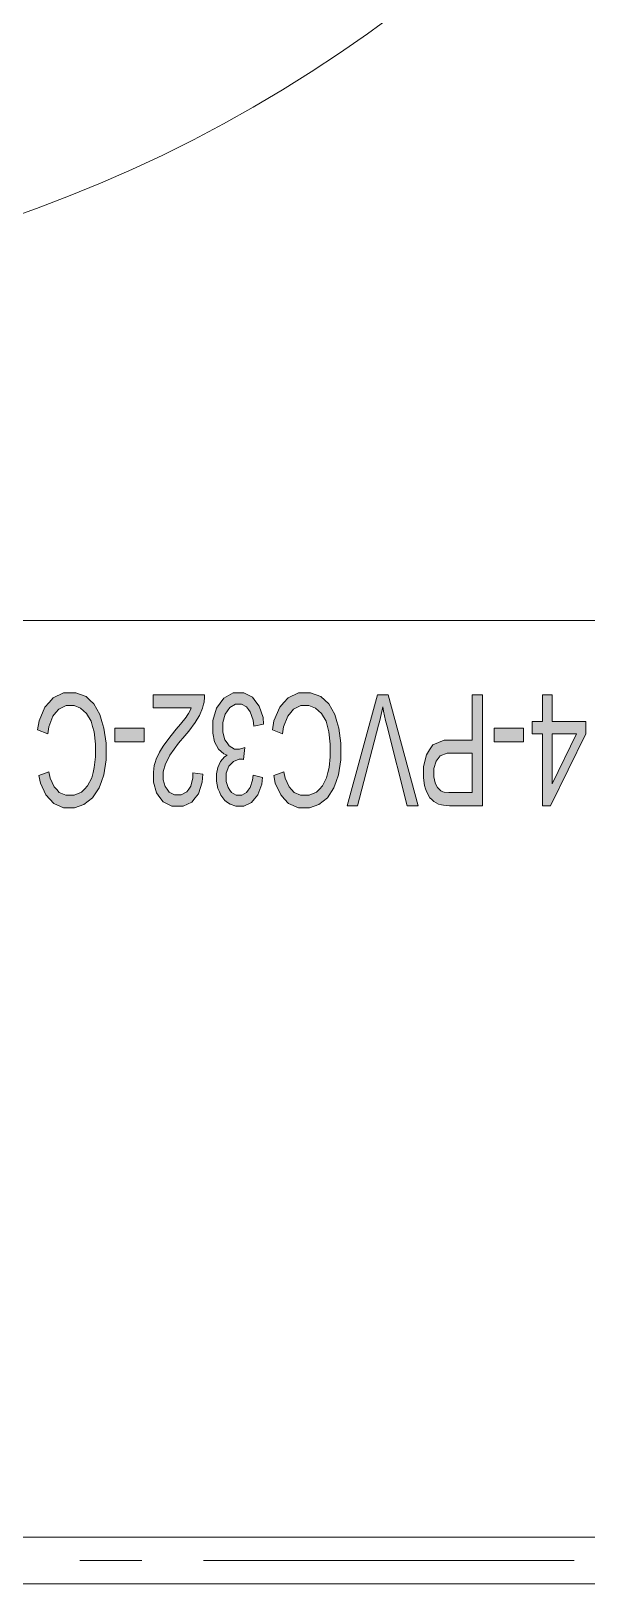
# Model space of a CAD drawing. Header units: millimetres. Extents: x 805 to 6044844, y 120 to 7887884.
# Drawn here: x 5967599 to 5970456, y 7828258 to 7836235 of the extents above; entities that cross this region are included whole.
import ezdxf

# ---------------------------------------------------------------- set-up
doc = ezdxf.new("R2010")
doc.units = ezdxf.units.MM

msp = doc.modelspace()

# ---------------------------------------------------------------- hatches: boundary and pattern name
h = msp.add_hatch(color=0)
h.dxf.hatch_style = 2
h.paths.add_polyline_path([(5967685, 7832625.2), (5967632.4, 7832644.5), (5967641, 7832690.7), (5967670.5, 7832761.5), (5967692, 7832785.7), (5967713.4, 7832810.3), (5967766.6, 7832834.5), (5967797.7, 7832834.5), (5967829.9, 7832834.5), (5967881.9, 7832815.7), (5967902.3, 7832796.9), (5967922.2, 7832778.1), (5967953.3, 7832723.9), (5967963.5, 7832688.5), (5967974.2, 7832653.1), (5967985, 7832576.3), (5967985, 7832535.6), (5967985, 7832491), (5967972.6, 7832413.7), (5967960.8, 7832380.5), (5967949, 7832347.2), (5967915.2, 7832296.7), (5967893.2, 7832279.6), (5967871.2, 7832262.4), (5967822.9, 7832245.2), (5967796.6, 7832245.2), (5967766.6, 7832245.2), (5967716.6, 7832267.2), (5967696.2, 7832288.7), (5967675.9, 7832310.7), (5967647.4, 7832371.9), (5967639.4, 7832411.1), (5967690.9, 7832428.8), (5967697.9, 7832397.6), (5967718.3, 7832352.6), (5967731.1, 7832338.1), (5967744.6, 7832324.1), (5967777.8, 7832309.6), (5967797.7, 7832309.6), (5967820.8, 7832309.6), (5967859.4, 7832325.7), (5967874.4, 7832341.3), (5967890, 7832356.8), (5967911.5, 7832399.2), (5967917.9, 7832426.1), (5967924.3, 7832452.4), (5967930.2, 7832507.1), (5967930.2, 7832535.6), (5967930.2, 7832571.5), (5967923.3, 7832635.4), (5967915.8, 7832662.2), (5967908.2, 7832689.6), (5967885.2, 7832729.8), (5967869.6, 7832743.3), (5967854, 7832756.7), (5967820.2, 7832770.1), (5967802, 7832770.1), (5967779.4, 7832770.1), (5967741.9, 7832751.8), (5967726.8, 7832733.6), (5967711.3, 7832715.3), (5967690.3, 7832661.1)])
h = msp.add_hatch(color=0)
h.dxf.hatch_style = 2
h.paths.add_polyline_path([(5968793.8, 7832674), (5968744.9, 7832664.9), (5968740.6, 7832694.4), (5968726.1, 7832737.4), (5968716.5, 7832750.2), (5968706.3, 7832763.6), (5968681.6, 7832776.5), (5968666.6, 7832776.5), (5968649.4, 7832776.5), (5968620.4, 7832759.4), (5968608.6, 7832742.2), (5968596.8, 7832725.5), (5968585, 7832683.1), (5968585, 7832657.9), (5968585, 7832633.8), (5968595.7, 7832594.1), (5968607, 7832578.5), (5968617.7, 7832562.9), (5968645.6, 7832546.8), (5968662.8, 7832546.8), (5968669.8, 7832546.8), (5968687, 7832551.1), (5968697.2, 7832554.9), (5968691.8, 7832493.2), (5968689.1, 7832493.7), (5968685.4, 7832494.2), (5968683.7, 7832494.2), (5968668.2, 7832494.2), (5968640.3, 7832482.4), (5968627.9, 7832470.6), (5968615, 7832459.4), (5968602.7, 7832423.4), (5968602.7, 7832399.2), (5968602.7, 7832379.9), (5968611.8, 7832348.3), (5968620.9, 7832335.4), (5968630.1, 7832323), (5968653.7, 7832310.2), (5968668.2, 7832310.2), (5968682.1, 7832310.2), (5968706.3, 7832323), (5968715.4, 7832335.9), (5968725.1, 7832348.8), (5968737.4, 7832387.4), (5968740.1, 7832412.7), (5968788.9, 7832400.3), (5968784.6, 7832365.4), (5968764.2, 7832310.7), (5968748.1, 7832291.4), (5968732.6, 7832272), (5968692.9, 7832252.7), (5968669.2, 7832252.7), (5968652.6, 7832252.7), (5968622.6, 7832262.9), (5968609.1, 7832272.6), (5968595.2, 7832282.8), (5968574.3, 7832310.2), (5968567.3, 7832327.3), (5968559.8, 7832344.5), (5968552.3, 7832381), (5968552.3, 7832400.9), (5968552.3, 7832419.1), (5968559.2, 7832452.4), (5968566.2, 7832467.9), (5968573.2, 7832483), (5968593.6, 7832507.1), (5968607.5, 7832515.7), (5968589.8, 7832521.6), (5968562.5, 7832545.8), (5968552.3, 7832564.5), (5968542.6, 7832582.8), (5968532.9, 7832628.4), (5968532.9, 7832656.3), (5968532.9, 7832693.3), (5968551.7, 7832756.7), (5968571, 7832783), (5968589.8, 7832808.7), (5968638.1, 7832834.5), (5968667.1, 7832834.5), (5968693.4, 7832834.5), (5968736.9, 7832812.5), (5968754, 7832789.9), (5968771.8, 7832767.4), (5968791.6, 7832709.4)])
h = msp.add_hatch(color=0)
h.dxf.hatch_style = 2
h.paths.add_polyline_path([(5968892, 7832625.2), (5968839.4, 7832644.5), (5968847.4, 7832690.7), (5968877.5, 7832761.5), (5968898.9, 7832785.7), (5968920.4, 7832810.3), (5968973, 7832834.5), (5969004.1, 7832834.5), (5969036.3, 7832834.5), (5969088.9, 7832815.7), (5969109.3, 7832796.9), (5969129.2, 7832778.1), (5969159.8, 7832723.9), (5969170.5, 7832688.5), (5969181.2, 7832653.1), (5969191.4, 7832576.3), (5969191.4, 7832535.6), (5969191.4, 7832491), (5969179.6, 7832413.7), (5969167.8, 7832380.5), (5969156, 7832347.2), (5969122.2, 7832296.7), (5969100.2, 7832279.6), (5969078.2, 7832262.4), (5969029.9, 7832245.2), (5969003.6, 7832245.2), (5968973.5, 7832245.2), (5968923.1, 7832267.2), (5968902.7, 7832288.7), (5968882.3, 7832310.7), (5968854.4, 7832371.9), (5968846.4, 7832411.1), (5968897.9, 7832428.8), (5968904.9, 7832397.6), (5968925.2, 7832352.6), (5968938.1, 7832338.1), (5968951.5, 7832324.1), (5968984.8, 7832309.6), (5969004.7, 7832309.6), (5969027.8, 7832309.6), (5969065.9, 7832325.7), (5969081.4, 7832341.3), (5969097, 7832356.8), (5969118.5, 7832399.2), (5969124.9, 7832426.1), (5969131.3, 7832452.4), (5969137.2, 7832507.1), (5969137.2, 7832535.6), (5969137.2, 7832571.5), (5969129.7, 7832635.4), (5969122.7, 7832662.2), (5969115.2, 7832689.6), (5969092.2, 7832729.8), (5969076.6, 7832743.3), (5969061, 7832756.7), (5969026.7, 7832770.1), (5969008.4, 7832770.1), (5968986.4, 7832770.1), (5968948.9, 7832751.8), (5968933.8, 7832733.6), (5968918.3, 7832715.3), (5968897.3, 7832661.1)])
h = msp.add_hatch(color=0)
h.dxf.hatch_style = 2
h.paths.add_polyline_path([(5968227.6, 7832757.7), (5968227.6, 7832824.8), (5968491.1, 7832824.8), (5968491.1, 7832812.5), (5968488.4, 7832787.8), (5968485.2, 7832776.5), (5968480.3, 7832757.2), (5968464.2, 7832719.1), (5968453, 7832700.9), (5968442.2, 7832682.1), (5968410, 7832639.1), (5968389.1, 7832614.5), (5968356.9, 7832576.3), (5968312.9, 7832515.7), (5968301.6, 7832493.7), (5968289.8, 7832471.2), (5968278.5, 7832429.3), (5968278.5, 7832409.4), (5968278.5, 7832388.5), (5968288.7, 7832353.6), (5968299.5, 7832339.7), (5968309.7, 7832325.2), (5968336.5, 7832310.7), (5968353.7, 7832310.7), (5968371.4, 7832310.7), (5968399.3, 7832326.3), (5968410, 7832341.3), (5968420.8, 7832356.3), (5968431.5, 7832398.2), (5968431.5, 7832425), (5968481.9, 7832417.5), (5968479.3, 7832377.2), (5968459.9, 7832316.1), (5968442.8, 7832295.1), (5968426.1, 7832273.7), (5968381.1, 7832252.7), (5968352.6, 7832252.7), (5968323.6, 7832252.7), (5968278.5, 7832275.3), (5968261.4, 7832298.3), (5968244.7, 7832320.9), (5968228.1, 7832377.2), (5968228.1, 7832411.1), (5968228.1, 7832428.2), (5968232.9, 7832461.5), (5968237.8, 7832478.1), (5968242.6, 7832494.8), (5968259.2, 7832529.7), (5968270.5, 7832547.9), (5968281.8, 7832566.2), (5968319.3, 7832616.1), (5968345.6, 7832648.3), (5968367.6, 7832674.6), (5968396.1, 7832710.5), (5968402.5, 7832719.6), (5968408.4, 7832729.3), (5968419.2, 7832748.1), (5968422.9, 7832757.7)])
h = msp.add_hatch(color=0)
h.dxf.hatch_style = 2
h.paths.add_polyline_path([(5969434, 7832824.8), (5969588.6, 7832254.9), (5969531.7, 7832254.9), (5969427.6, 7832669.2), (5969421.7, 7832693.9), (5969410.9, 7832740.6), (5969406.6, 7832762.6), (5969402.4, 7832739.5), (5969391.6, 7832692.8), (5969385.2, 7832669.2), (5969277.8, 7832254.9), (5969223.6, 7832254.9), (5969379.3, 7832824.8)])
h = msp.add_hatch(color=0)
h.paths.add_polyline_path([(5969919.2, 7832824.8), (5969919.2, 7832254.9), (5969768.9, 7832254.9), (5969749.1, 7832254.9), (5969719, 7832257.6), (5969708.3, 7832260.2), (5969693.8, 7832264), (5969669.1, 7832277.4), (5969659.4, 7832287.1), (5969649.2, 7832296.7), (5969633.7, 7832324.6), (5969627.2, 7832341.8), (5969621.3, 7832359.5), (5969615.4, 7832398.7), (5969615.4, 7832419.6), (5969615.4, 7832456.1), (5969631.5, 7832517.3), (5969647.6, 7832542.5), (5969663.7, 7832567.8), (5969722.2, 7832593), (5969764.6, 7832593), (5969866.6, 7832593), (5969866.6, 7832824.8)])
h.paths.add_polyline_path([(5969866.6, 7832525.9), (5969763.5, 7832525.9), (5969738.3, 7832525.9), (5969701.8, 7832511.9), (5969691.1, 7832498.5), (5969680.4, 7832485.1), (5969669.6, 7832447), (5969669.6, 7832422.3), (5969669.6, 7832404.1), (5969676.1, 7832373.5), (5969682, 7832361.1), (5969688.4, 7832348.3), (5969705, 7832331.6), (5969715.8, 7832327.3), (5969722.2, 7832324.6), (5969746.9, 7832322.5), (5969764.6, 7832322.5), (5969866.6, 7832322.5)])
h = msp.add_hatch(color=0)
h.paths.add_polyline_path([(5970277.7, 7832824.8), (5970277.7, 7832688.5), (5970450.5, 7832688.5), (5970450.5, 7832625.2), (5970268.6, 7832255.4), (5970228.3, 7832255.4), (5970228.3, 7832625.2), (5970174.6, 7832625.2), (5970174.6, 7832688.5), (5970228.3, 7832688.5), (5970228.3, 7832824.8)])
h.paths.add_polyline_path([(5970277.7, 7832625.2), (5970277.7, 7832368.1), (5970402.2, 7832625.2)])
h = msp.add_hatch(color=0)
h.dxf.hatch_style = 2
h.paths.add_polyline_path([(5968180.9, 7832654.2), (5968180.9, 7832583.9), (5968030.1, 7832583.9), (5968030.1, 7832654.2)])
h = msp.add_hatch(color=0)
h.dxf.hatch_style = 2
h.paths.add_polyline_path([(5970130.6, 7832654.2), (5970130.6, 7832583.9), (5969979.8, 7832583.9), (5969979.8, 7832654.2)])

# ---------------------------------------------------------------- linework, layer by layer
at = {"color": 0, "lineweight": 0}
for points in [[(5975306.4, 7833206.9), (5945193.2, 7833206.9)], [(5992399.6, 7828497.6), (5937904.6, 7828497.6)], [(5968168, 7828377.9), (5967850.8, 7828377.9)], [(5970390.4, 7828377.9), (5968485.7, 7828377.9)], [(5992399.6, 7828257.7), (5937904.6, 7828257.7)]]:
    msp.add_lwpolyline(points, dxfattribs=at)
for points in [[(5967685, 7832625.2), (5967632.4, 7832644.5), (5967641, 7832690.7), (5967670.5, 7832761.5), (5967692, 7832785.7), (5967713.4, 7832810.3), (5967766.6, 7832834.5), (5967797.7, 7832834.5), (5967829.9, 7832834.5), (5967881.9, 7832815.7), (5967902.3, 7832796.9), (5967922.2, 7832778.1), (5967953.3, 7832723.9), (5967963.5, 7832688.5), (5967974.2, 7832653.1), (5967985, 7832576.3), (5967985, 7832535.6), (5967985, 7832491), (5967972.6, 7832413.7), (5967960.8, 7832380.5), (5967949, 7832347.2), (5967915.2, 7832296.7), (5967893.2, 7832279.6), (5967871.2, 7832262.4), (5967822.9, 7832245.2), (5967796.6, 7832245.2), (5967766.6, 7832245.2), (5967716.6, 7832267.2), (5967696.2, 7832288.7), (5967675.9, 7832310.7), (5967647.4, 7832371.9), (5967639.4, 7832411.1), (5967690.9, 7832428.8), (5967697.9, 7832397.6), (5967718.3, 7832352.6), (5967731.1, 7832338.1), (5967744.6, 7832324.1), (5967777.8, 7832309.6), (5967797.7, 7832309.6), (5967820.8, 7832309.6), (5967859.4, 7832325.7), (5967874.4, 7832341.3), (5967890, 7832356.8), (5967911.5, 7832399.2), (5967917.9, 7832426.1), (5967924.3, 7832452.4), (5967930.2, 7832507.1), (5967930.2, 7832535.6), (5967930.2, 7832571.5), (5967923.3, 7832635.4), (5967915.8, 7832662.2), (5967908.2, 7832689.6), (5967885.2, 7832729.8), (5967869.6, 7832743.3), (5967854, 7832756.7), (5967820.2, 7832770.1), (5967802, 7832770.1), (5967779.4, 7832770.1), (5967741.9, 7832751.8), (5967726.8, 7832733.6), (5967711.3, 7832715.3), (5967690.3, 7832661.1)], [(5968793.8, 7832674), (5968744.9, 7832664.9), (5968740.6, 7832694.4), (5968726.1, 7832737.4), (5968716.5, 7832750.2), (5968706.3, 7832763.6), (5968681.6, 7832776.5), (5968666.6, 7832776.5), (5968649.4, 7832776.5), (5968620.4, 7832759.4), (5968608.6, 7832742.2), (5968596.8, 7832725.5), (5968585, 7832683.1), (5968585, 7832657.9), (5968585, 7832633.8), (5968595.7, 7832594.1), (5968607, 7832578.5), (5968617.7, 7832562.9), (5968645.6, 7832546.8), (5968662.8, 7832546.8), (5968669.8, 7832546.8), (5968687, 7832551.1), (5968697.2, 7832554.9), (5968691.8, 7832493.2), (5968689.1, 7832493.7), (5968685.4, 7832494.2), (5968683.7, 7832494.2), (5968668.2, 7832494.2), (5968640.3, 7832482.4), (5968627.9, 7832470.6), (5968615, 7832459.4), (5968602.7, 7832423.4), (5968602.7, 7832399.2), (5968602.7, 7832379.9), (5968611.8, 7832348.3), (5968620.9, 7832335.4), (5968630.1, 7832323), (5968653.7, 7832310.2), (5968668.2, 7832310.2), (5968682.1, 7832310.2), (5968706.3, 7832323), (5968715.4, 7832335.9), (5968725.1, 7832348.8), (5968737.4, 7832387.4), (5968740.1, 7832412.7), (5968788.9, 7832400.3), (5968784.6, 7832365.4), (5968764.2, 7832310.7), (5968748.1, 7832291.4), (5968732.6, 7832272), (5968692.9, 7832252.7), (5968669.2, 7832252.7), (5968652.6, 7832252.7), (5968622.6, 7832262.9), (5968609.1, 7832272.6), (5968595.2, 7832282.8), (5968574.3, 7832310.2), (5968567.3, 7832327.3), (5968559.8, 7832344.5), (5968552.3, 7832381), (5968552.3, 7832400.9), (5968552.3, 7832419.1), (5968559.2, 7832452.4), (5968566.2, 7832467.9), (5968573.2, 7832483), (5968593.6, 7832507.1), (5968607.5, 7832515.7), (5968589.8, 7832521.6), (5968562.5, 7832545.8), (5968552.3, 7832564.5), (5968542.6, 7832582.8), (5968532.9, 7832628.4), (5968532.9, 7832656.3), (5968532.9, 7832693.3), (5968551.7, 7832756.7), (5968571, 7832783), (5968589.8, 7832808.7), (5968638.1, 7832834.5), (5968667.1, 7832834.5), (5968693.4, 7832834.5), (5968736.9, 7832812.5), (5968754, 7832789.9), (5968771.8, 7832767.4), (5968791.6, 7832709.4)], [(5968892, 7832625.2), (5968839.4, 7832644.5), (5968847.4, 7832690.7), (5968877.5, 7832761.5), (5968898.9, 7832785.7), (5968920.4, 7832810.3), (5968973, 7832834.5), (5969004.1, 7832834.5), (5969036.3, 7832834.5), (5969088.9, 7832815.7), (5969109.3, 7832796.9), (5969129.2, 7832778.1), (5969159.8, 7832723.9), (5969170.5, 7832688.5), (5969181.2, 7832653.1), (5969191.4, 7832576.3), (5969191.4, 7832535.6), (5969191.4, 7832491), (5969179.6, 7832413.7), (5969167.8, 7832380.5), (5969156, 7832347.2), (5969122.2, 7832296.7), (5969100.2, 7832279.6), (5969078.2, 7832262.4), (5969029.9, 7832245.2), (5969003.6, 7832245.2), (5968973.5, 7832245.2), (5968923.1, 7832267.2), (5968902.7, 7832288.7), (5968882.3, 7832310.7), (5968854.4, 7832371.9), (5968846.4, 7832411.1), (5968897.9, 7832428.8), (5968904.9, 7832397.6), (5968925.2, 7832352.6), (5968938.1, 7832338.1), (5968951.5, 7832324.1), (5968984.8, 7832309.6), (5969004.7, 7832309.6), (5969027.8, 7832309.6), (5969065.9, 7832325.7), (5969081.4, 7832341.3), (5969097, 7832356.8), (5969118.5, 7832399.2), (5969124.9, 7832426.1), (5969131.3, 7832452.4), (5969137.2, 7832507.1), (5969137.2, 7832535.6), (5969137.2, 7832571.5), (5969129.7, 7832635.4), (5969122.7, 7832662.2), (5969115.2, 7832689.6), (5969092.2, 7832729.8), (5969076.6, 7832743.3), (5969061, 7832756.7), (5969026.7, 7832770.1), (5969008.4, 7832770.1), (5968986.4, 7832770.1), (5968948.9, 7832751.8), (5968933.8, 7832733.6), (5968918.3, 7832715.3), (5968897.3, 7832661.1)], [(5968227.6, 7832757.7), (5968227.6, 7832824.8), (5968491.1, 7832824.8), (5968491.1, 7832812.5), (5968488.4, 7832787.8), (5968485.2, 7832776.5), (5968480.3, 7832757.2), (5968464.2, 7832719.1), (5968453, 7832700.9), (5968442.2, 7832682.1), (5968410, 7832639.1), (5968389.1, 7832614.5), (5968356.9, 7832576.3), (5968312.9, 7832515.7), (5968301.6, 7832493.7), (5968289.8, 7832471.2), (5968278.5, 7832429.3), (5968278.5, 7832409.4), (5968278.5, 7832388.5), (5968288.7, 7832353.6), (5968299.5, 7832339.7), (5968309.7, 7832325.2), (5968336.5, 7832310.7), (5968353.7, 7832310.7), (5968371.4, 7832310.7), (5968399.3, 7832326.3), (5968410, 7832341.3), (5968420.8, 7832356.3), (5968431.5, 7832398.2), (5968431.5, 7832425), (5968481.9, 7832417.5), (5968479.3, 7832377.2), (5968459.9, 7832316.1), (5968442.8, 7832295.1), (5968426.1, 7832273.7), (5968381.1, 7832252.7), (5968352.6, 7832252.7), (5968323.6, 7832252.7), (5968278.5, 7832275.3), (5968261.4, 7832298.3), (5968244.7, 7832320.9), (5968228.1, 7832377.2), (5968228.1, 7832411.1), (5968228.1, 7832428.2), (5968232.9, 7832461.5), (5968237.8, 7832478.1), (5968242.6, 7832494.8), (5968259.2, 7832529.7), (5968270.5, 7832547.9), (5968281.8, 7832566.2), (5968319.3, 7832616.1), (5968345.6, 7832648.3), (5968367.6, 7832674.6), (5968396.1, 7832710.5), (5968402.5, 7832719.6), (5968408.4, 7832729.3), (5968419.2, 7832748.1), (5968422.9, 7832757.7)], [(5969434, 7832824.8), (5969588.6, 7832254.9), (5969531.7, 7832254.9), (5969427.6, 7832669.2), (5969421.7, 7832693.9), (5969410.9, 7832740.6), (5969406.6, 7832762.6), (5969402.4, 7832739.5), (5969391.6, 7832692.8), (5969385.2, 7832669.2), (5969277.8, 7832254.9), (5969223.6, 7832254.9), (5969379.3, 7832824.8)], [(5969919.2, 7832824.8), (5969919.2, 7832254.9), (5969768.9, 7832254.9), (5969749.1, 7832254.9), (5969719, 7832257.6), (5969708.3, 7832260.2), (5969693.8, 7832264), (5969669.1, 7832277.4), (5969659.4, 7832287.1), (5969649.2, 7832296.7), (5969633.7, 7832324.6), (5969627.2, 7832341.8), (5969621.3, 7832359.5), (5969615.4, 7832398.7), (5969615.4, 7832419.6), (5969615.4, 7832456.1), (5969631.5, 7832517.3), (5969647.6, 7832542.5), (5969663.7, 7832567.8), (5969722.2, 7832593), (5969764.6, 7832593), (5969866.6, 7832593), (5969866.6, 7832824.8)], [(5970277.7, 7832824.8), (5970277.7, 7832688.5), (5970450.5, 7832688.5), (5970450.5, 7832625.2), (5970268.6, 7832255.4), (5970228.3, 7832255.4), (5970228.3, 7832625.2), (5970174.6, 7832625.2), (5970174.6, 7832688.5), (5970228.3, 7832688.5), (5970228.3, 7832824.8)], [(5968180.9, 7832654.2), (5968180.9, 7832583.9), (5968030.1, 7832583.9), (5968030.1, 7832654.2)], [(5970130.6, 7832654.2), (5970130.6, 7832583.9), (5969979.8, 7832583.9), (5969979.8, 7832654.2)], [(5970277.7, 7832625.2), (5970277.7, 7832368.1), (5970402.2, 7832625.2)], [(5969866.6, 7832525.9), (5969763.5, 7832525.9), (5969738.3, 7832525.9), (5969701.8, 7832511.9), (5969691.1, 7832498.5), (5969680.4, 7832485.1), (5969669.6, 7832447), (5969669.6, 7832422.3), (5969669.6, 7832404.1), (5969676.1, 7832373.5), (5969682, 7832361.1), (5969688.4, 7832348.3), (5969705, 7832331.6), (5969715.8, 7832327.3), (5969722.2, 7832324.6), (5969746.9, 7832322.5), (5969764.6, 7832322.5), (5969866.6, 7832322.5)]]:
    msp.add_lwpolyline(points, close=True, dxfattribs=at)
msp.add_ellipse((5965139.2, 7842126.6), major_axis=(0, 7243), ratio=0.999074, start_param=0, end_param=6.283185, dxfattribs=at)

doc.saveas('drawing.dxf')
